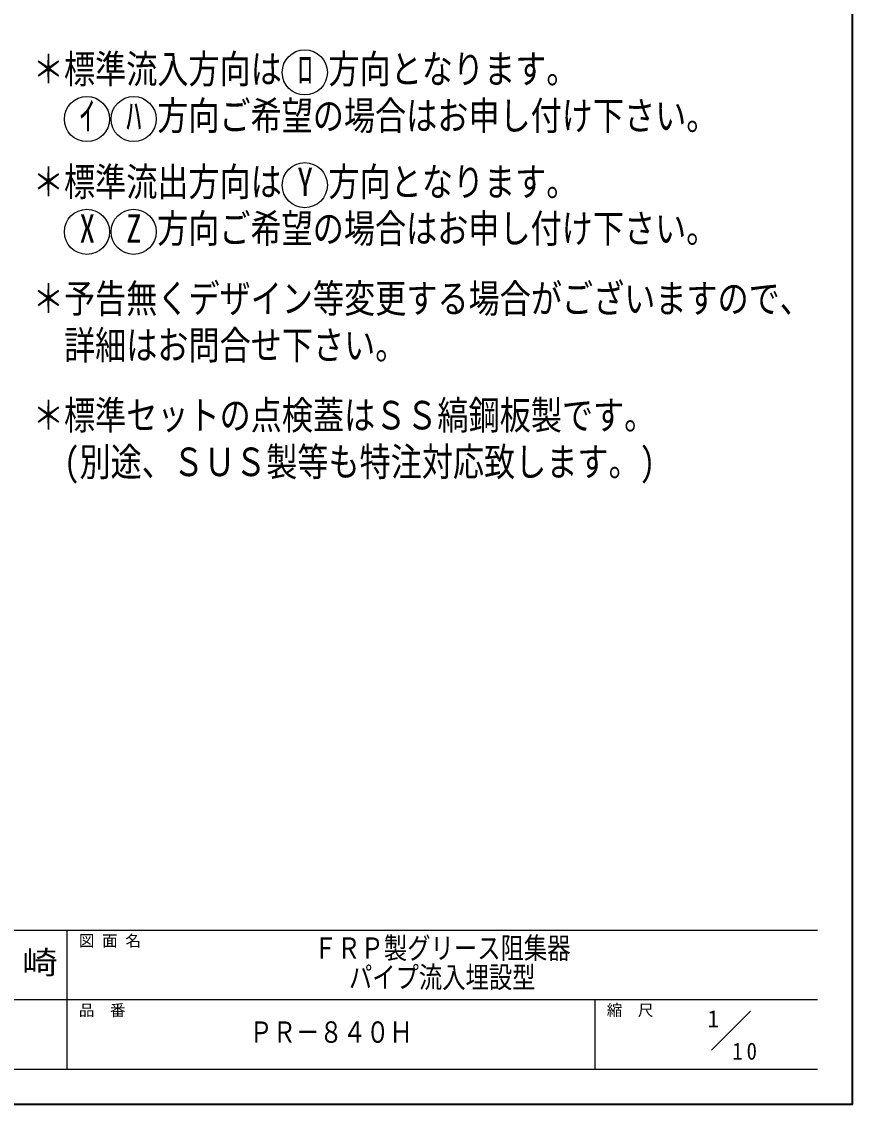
# Model space of a CAD drawing. Units: millimetres at full size, sheet at 1:10; details may follow other scales. Extents: x -2088 to 1962, y -1408 to 1402.
# Drawn here: x 894 to 1962, y -1408 to -16 of the extents above; entities that cross this region are included whole.
import ezdxf
from ezdxf.enums import TextEntityAlignment as Align

# ---------------------------------------------------------------- set-up
doc = ezdxf.new("R2010")
doc.units = ezdxf.units.MM
doc.header["$LTSCALE"] = 10
doc.layers.add('0-0_ﾚｲﾔ1', color=4, linetype='Continuous', lineweight=9)
doc.styles.add('ＭＳ ゴシック', font='')
doc.styles.get('ＭＳ ゴシック').set_extended_font_data('MS Gothic')

msp = doc.modelspace()

# ---------------------------------------------------------------- linework, layer by layer
at = {"layer": '0-0_ﾚｲﾔ1', "color": 1, "lineweight": 40}
for q in [(1961.89, 1402.3), (-2088.11, -1407.7)]:
    msp.add_line((1961.89, -1407.7), q, dxfattribs=at)
at = {"layer": '0-0_ﾚｲﾔ1', "color": 6, "lineweight": 25}
for p, q in [((1916.89, -1184.13), (-63.11, -1184.13)), ((952.61, -1362.7), (952.61, -1184.13)), ((1916.89, -1273.41), (684.75, -1273.41)), ((1631.18, -1362.7), (1631.18, -1273.41)), ((1916.89, -1362.7), (-63.11, -1362.7))]:
    msp.add_line(p, q, dxfattribs=at)
at = {"layer": '0-0_ﾚｲﾔ1', "color": 7, "lineweight": 18}
msp.add_line((1780.67, -1338.2), (1831.18, -1287.7), dxfattribs=at)
at = {"layer": '0-0_ﾚｲﾔ1', "color": 5, "lineweight": 25}
for centre in [(1258.06, -81.03), (978.06, -141.03), (1038.06, -141.03), (1258.06, -226.03), (978.06, -286.03), (1038.06, -286.03)]:
    msp.add_circle(centre, 29, dxfattribs=at)

# ---------------------------------------------------------------- texts
at = {"layer": '0-0_ﾚｲﾔ1', "color": 7, "style": 'ＭＳ ゴシック'}
for s, height, width, p in [('＊標準流入方向は ﾛ 方向となります。', 36.66, 0.8, (908.56, -106.03)), (' ｲ  ﾊ 方向ご希望の場合はお申し付け下さい。', 36.66, 0.8, (948.56, -166.03)), ('＊標準流出方向は Y 方向となります。', 36.66, 0.8, (908.56, -251.03)), (' X  Z 方向ご希望の場合はお申し付け下さい。', 36.66, 0.8, (948.56, -311.03)), ('＊予告無くデザイン等変更する場合がございますので、', 36.66, 0.8, (908.56, -401.03)), ('詳細はお問合せ下さい。', 36.66, 0.8, (948.56, -461.03)), ('＊標準セットの点検蓋はＳＳ縞鋼板製です。', 36.66, 0.8, (908.56, -551.03)), ('(別途、ＳＵＳ製等も特注対応致します。)', 36.66, 0.8, (948.56, -611.03)), ('ＦＲＰ製グリース阻集器', 27.49, 0.8, (1269.75, -1228.77)), ('千\u3000崎', 29.33, 1.15, (802.61, -1248.77)), ('パイプ流入埋設型', 27.49, 0.8, (1314.75, -1266.27)), ('ＰＲ－８４０Ｈ', 27.49, 0.8, (1186.89, -1336.8))]:
    msp.add_text(s, height=height, dxfattribs=dict(at, width=width)).set_placement(p, align=Align.BOTTOM_LEFT)
for s, height, p in [('図 面 名', 14.66, (967.61, -1209.13)), ('品\u3000番', 14.66, (967.61, -1298.41)), ('縮\u3000尺', 14.66, (1646.18, -1298.41)), ('1', 21.99, (1775.59, -1315.22))]:
    msp.add_text(s, height=height, dxfattribs=at).set_placement(p, align=Align.BOTTOM_LEFT)
at = {"layer": '0-0_ﾚｲﾔ1', "color": 7, "insert": (1807.56, -1350.6), "char_height": 21.99, "attachment_point": 7, "style": 'ＭＳ ゴシック'}
msp.add_mtext('\\T1.36;\\W0.9;10', dxfattribs=at)

doc.saveas('drawing.dxf')
